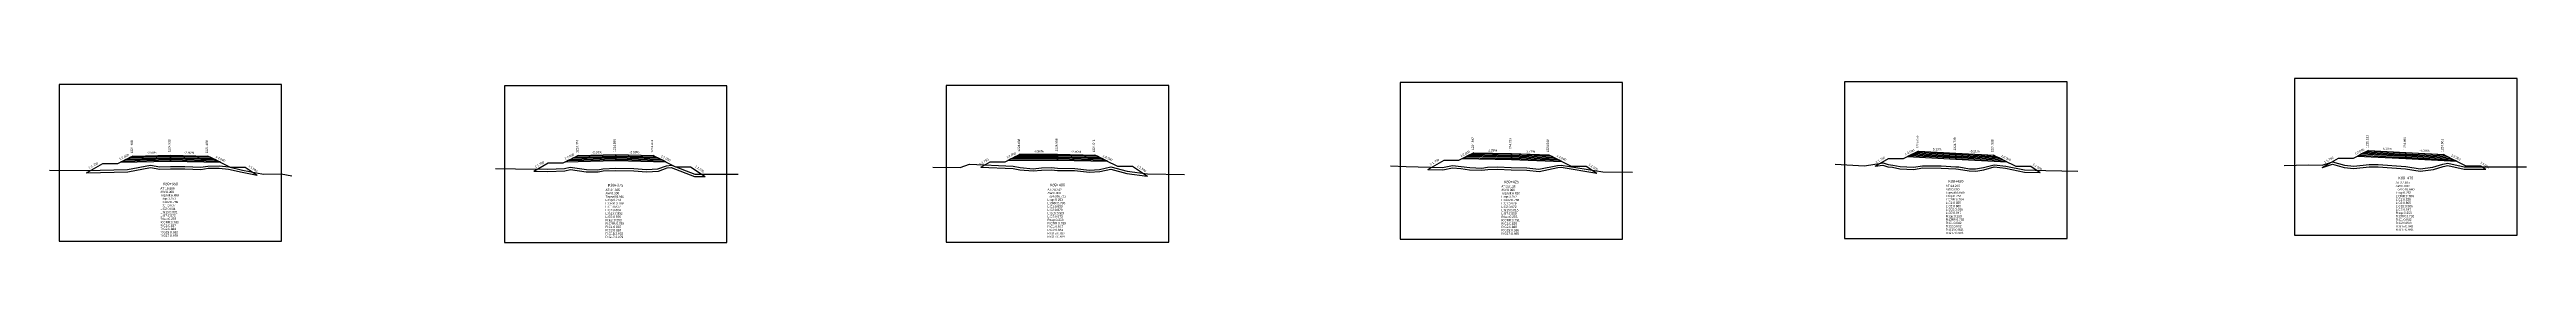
# Model space of a CAD drawing. Extents: x -7 to 78429, y 1189 to 1262.
# Drawn here: x 9143.3 to 9474.1, y 1212.8 to 1234.8 of the extents above; entities that cross this region are included whole.
import ezdxf
from ezdxf.enums import TextEntityAlignment as Align

# ---------------------------------------------------------------- set-up
doc = ezdxf.new("R2010")
doc.units = 0

msp = doc.modelspace()

# ---------------------------------------------------------------- linework, layer by layer
at = {"layer": 'A4_BORDER', "color": 7}
for points in [[(9144.617, 1212.997), (9174.317, 1212.997), (9174.317, 1233.997), (9144.617, 1233.997), (9144.617, 1212.997)], [(9204.075, 1212.822), (9233.775, 1212.822), (9233.775, 1233.822), (9204.075, 1233.822), (9204.075, 1212.822)], [(9263.07, 1212.854), (9292.77, 1212.854), (9292.77, 1233.854), (9263.07, 1233.854), (9263.07, 1212.854)], [(9323.677, 1213.266), (9353.377, 1213.266), (9353.377, 1234.266), (9323.677, 1234.266), (9323.677, 1213.266)], [(9383.023, 1213.35), (9412.723, 1213.35), (9412.723, 1234.35), (9383.023, 1234.35), (9383.023, 1213.35)], [(9443.104, 1213.793), (9472.804, 1213.793), (9472.804, 1234.793), (9443.104, 1234.793), (9443.104, 1213.793)]]:
    msp.add_lwpolyline(points, dxfattribs=at)
at = {"layer": 'CLEAR_GROUND', "color": 8}
for points in [[(9148.282, 1222.159), (9148.288, 1222.159), (9153.767, 1222.297), (9156.828, 1222.873), (9158.055, 1222.639), (9159.467, 1222.698), (9161.406, 1222.708), (9163.548, 1222.622), (9164.511, 1222.769), (9165.995, 1222.784), (9167.217, 1222.66), (9169.036, 1222.227), (9171.058, 1221.847)], [(9207.982, 1222.364), (9209.87, 1222.332), (9212.125, 1222.437), (9212.879, 1222.62), (9214.984, 1222.3), (9216.57, 1222.27), (9217.24, 1222.414), (9218.933, 1222.461), (9221.352, 1222.435), (9223.031, 1222.291), (9224.623, 1222.383), (9225.798, 1222.814), (9226.323, 1222.892), (9229.458, 1221.677), (9230.877, 1221.672)], [(9267.682, 1222.93), (9271.986, 1222.742), (9272.879, 1222.569), (9274.661, 1222.409), (9275.803, 1222.506), (9277.121, 1222.549), (9277.913, 1222.484), (9280.198, 1222.456), (9282.199, 1222.23), (9283.582, 1222.324), (9285.029, 1222.668), (9287.178, 1222.085), (9289.905, 1221.704), (9289.926, 1221.704)], [(9327.382, 1222.621), (9329.362, 1222.556), (9330.678, 1222.814), (9331.793, 1222.728), (9332.937, 1222.561), (9334.596, 1222.493), (9335.363, 1222.616), (9336.674, 1222.655), (9338.488, 1222.577), (9340.584, 1222.527), (9342.222, 1222.323), (9344.71, 1222.86), (9345.162, 1222.899), (9349.925, 1222.116)], [(9387.082, 1223.032), (9388.128, 1223.194), (9388.767, 1222.969), (9389.406, 1222.904), (9390.405, 1222.691), (9392.253, 1222.617), (9393.431, 1222.807), (9395.9, 1222.792), (9397.864, 1222.676), (9398.23, 1222.651), (9399.666, 1222.404), (9400.538, 1222.396), (9401.607, 1222.577), (9403, 1222.944), (9404.5, 1222.764), (9407.025, 1222.243), (9409.131, 1222.2)], [(9446.782, 1222.89), (9446.817, 1222.889), (9448.179, 1223.334), (9449.726, 1222.869), (9451.032, 1222.74), (9453.078, 1222.95), (9454.262, 1222.961), (9457.921, 1222.708), (9459.876, 1222.391), (9461.643, 1222.603), (9462.959, 1223.025), (9463.56, 1223.149), (9465.723, 1222.645), (9468.641, 1222.643)]]:
    msp.add_lwpolyline(points, dxfattribs=at)
at = {"layer": 'DESIGN_ROAD_TRIMMED', "color": 1}
for points in [[(9148.282, 1222.159), (9150.467, 1223.408), (9152.467, 1223.408), (9154.467, 1224.408), (9154.467, 1224.408), (9154.362, 1224.355), (9154.362, 1224.355), (9154.046, 1224.197), (9154.046, 1224.197), (9153.73, 1224.04), (9153.73, 1224.04), (9153.415, 1223.882), (9153.415, 1223.882), (9153.099, 1223.724), (9153.099, 1223.724), (9152.783, 1223.566), (9159.467, 1223.733), (9159.467, 1223.883), (9159.467, 1223.883), (9159.467, 1224.033), (9159.467, 1224.033), (9159.467, 1224.183), (9159.467, 1224.183), (9159.467, 1224.333), (9159.467, 1224.333), (9159.467, 1224.483), (9159.467, 1224.483), (9159.467, 1224.533), (9159.467, 1224.533), (9159.467, 1224.533), (9159.467, 1224.533), (9159.467, 1224.533), (9159.467, 1224.483), (9159.467, 1224.483), (9159.467, 1224.333), (9159.467, 1224.333), (9159.467, 1224.183), (9159.467, 1224.183), (9159.467, 1224.033), (9159.467, 1224.033), (9159.467, 1223.883), (9159.467, 1223.883), (9159.467, 1223.733), (9166.151, 1223.566), (9165.836, 1223.724), (9165.836, 1223.724), (9165.52, 1223.882), (9165.52, 1223.882), (9165.204, 1224.04), (9165.204, 1224.04), (9164.888, 1224.197), (9164.888, 1224.197), (9164.573, 1224.355), (9164.573, 1224.355), (9164.467, 1224.408), (9164.467, 1224.408), (9167.467, 1222.908), (9169.467, 1222.908), (9171.058, 1221.847)], [(9207.982, 1222.364), (9209.925, 1223.474), (9211.925, 1223.474), (9213.925, 1224.474), (9213.925, 1224.474), (9213.819, 1224.421), (9213.819, 1224.421), (9213.503, 1224.263), (9213.503, 1224.263), (9213.188, 1224.106), (9213.188, 1224.106), (9212.872, 1223.948), (9212.872, 1223.948), (9212.556, 1223.79), (9212.556, 1223.79), (9212.24, 1223.632), (9218.925, 1223.799), (9218.925, 1223.949), (9218.925, 1223.949), (9218.925, 1224.099), (9218.925, 1224.099), (9218.925, 1224.249), (9218.925, 1224.249), (9218.925, 1224.399), (9218.925, 1224.399), (9218.925, 1224.549), (9218.925, 1224.549), (9218.925, 1224.599), (9218.925, 1224.599), (9218.925, 1224.599), (9218.925, 1224.599), (9218.925, 1224.599), (9218.925, 1224.549), (9218.925, 1224.549), (9218.925, 1224.399), (9218.925, 1224.399), (9218.925, 1224.249), (9218.925, 1224.249), (9218.925, 1224.099), (9218.925, 1224.099), (9218.925, 1223.949), (9218.925, 1223.949), (9218.925, 1223.799), (9225.609, 1223.632), (9225.293, 1223.79), (9225.293, 1223.79), (9224.977, 1223.948), (9224.977, 1223.948), (9224.661, 1224.106), (9224.661, 1224.106), (9224.346, 1224.263), (9224.346, 1224.263), (9224.03, 1224.421), (9224.03, 1224.421), (9223.925, 1224.474), (9223.925, 1224.474), (9226.925, 1222.974), (9228.925, 1222.974), (9230.877, 1221.672)], [(9267.682, 1222.93), (9268.92, 1223.638), (9270.92, 1223.638), (9272.92, 1224.638), (9272.92, 1224.638), (9272.819, 1224.588), (9272.819, 1224.588), (9272.516, 1224.436), (9272.516, 1224.436), (9272.212, 1224.284), (9272.212, 1224.284), (9271.909, 1224.132), (9271.909, 1224.132), (9271.606, 1223.981), (9271.606, 1223.981), (9271.302, 1223.829), (9277.92, 1223.866), (9277.92, 1224.016), (9277.92, 1224.016), (9277.92, 1224.166), (9277.92, 1224.166), (9277.92, 1224.316), (9277.92, 1224.316), (9277.92, 1224.466), (9277.92, 1224.466), (9277.92, 1224.616), (9277.92, 1224.616), (9277.92, 1224.666), (9277.92, 1224.666), (9277.92, 1224.666), (9277.92, 1224.666), (9277.92, 1224.666), (9277.92, 1224.616), (9277.92, 1224.616), (9277.92, 1224.466), (9277.92, 1224.466), (9277.92, 1224.316), (9277.92, 1224.316), (9277.92, 1224.166), (9277.92, 1224.166), (9277.92, 1224.016), (9277.92, 1224.016), (9277.92, 1223.866), (9284.605, 1223.699), (9284.289, 1223.857), (9284.289, 1223.857), (9283.973, 1224.015), (9283.973, 1224.015), (9283.657, 1224.173), (9283.657, 1224.173), (9283.341, 1224.33), (9283.341, 1224.33), (9283.026, 1224.488), (9283.026, 1224.488), (9282.92, 1224.541), (9282.92, 1224.541), (9285.92, 1223.041), (9287.92, 1223.041), (9289.926, 1221.704)], [(9327.382, 1222.621), (9329.527, 1223.847), (9331.527, 1223.847), (9333.527, 1224.847), (9333.527, 1224.847), (9333.431, 1224.8), (9333.431, 1224.8), (9333.145, 1224.656), (9333.145, 1224.656), (9332.858, 1224.513), (9332.858, 1224.513), (9332.571, 1224.369), (9332.571, 1224.369), (9332.284, 1224.226), (9332.284, 1224.226), (9331.997, 1224.082), (9338.527, 1223.933), (9338.527, 1224.083), (9338.527, 1224.083), (9338.527, 1224.233), (9338.527, 1224.233), (9338.527, 1224.383), (9338.527, 1224.383), (9338.527, 1224.533), (9338.527, 1224.533), (9338.527, 1224.683), (9338.527, 1224.683), (9338.527, 1224.733), (9338.527, 1224.733), (9338.527, 1224.733), (9338.527, 1224.733), (9338.527, 1224.733), (9338.527, 1224.683), (9338.527, 1224.683), (9338.527, 1224.533), (9338.527, 1224.533), (9338.527, 1224.383), (9338.527, 1224.383), (9338.527, 1224.233), (9338.527, 1224.233), (9338.527, 1224.083), (9338.527, 1224.083), (9338.527, 1223.933), (9345.255, 1223.683), (9344.931, 1223.845), (9344.931, 1223.845), (9344.607, 1224.007), (9344.607, 1224.007), (9344.283, 1224.17), (9344.283, 1224.17), (9343.959, 1224.332), (9343.959, 1224.332), (9343.635, 1224.494), (9343.635, 1224.494), (9343.527, 1224.548), (9343.527, 1224.548), (9346.527, 1223.048), (9348.527, 1223.048), (9349.925, 1222.116)], [(9387.082, 1223.032), (9388.873, 1224.056), (9390.873, 1224.056), (9392.873, 1225.056), (9392.873, 1225.056), (9392.783, 1225.01), (9392.783, 1225.01), (9392.511, 1224.874), (9392.511, 1224.874), (9392.239, 1224.738), (9392.239, 1224.738), (9391.967, 1224.602), (9391.967, 1224.602), (9391.694, 1224.466), (9391.694, 1224.466), (9391.422, 1224.33), (9397.873, 1223.999), (9397.873, 1224.149), (9397.873, 1224.149), (9397.873, 1224.299), (9397.873, 1224.299), (9397.873, 1224.449), (9397.873, 1224.449), (9397.873, 1224.599), (9397.873, 1224.599), (9397.873, 1224.749), (9397.873, 1224.749), (9397.873, 1224.799), (9397.873, 1224.799), (9397.873, 1224.799), (9397.873, 1224.799), (9397.873, 1224.799), (9397.873, 1224.749), (9397.873, 1224.749), (9397.873, 1224.599), (9397.873, 1224.599), (9397.873, 1224.449), (9397.873, 1224.449), (9397.873, 1224.299), (9397.873, 1224.299), (9397.873, 1224.149), (9397.873, 1224.149), (9397.873, 1223.999), (9404.66, 1223.645), (9404.325, 1223.813), (9404.325, 1223.813), (9403.99, 1223.98), (9403.99, 1223.98), (9403.655, 1224.148), (9403.655, 1224.148), (9403.32, 1224.315), (9403.32, 1224.315), (9402.985, 1224.483), (9402.985, 1224.483), (9402.873, 1224.538), (9402.873, 1224.538), (9405.873, 1223.038), (9407.873, 1223.038), (9409.131, 1222.2)], [(9446.782, 1222.89), (9448.954, 1224.131), (9450.954, 1224.131), (9452.954, 1225.131), (9452.954, 1225.131), (9452.863, 1225.086), (9452.863, 1225.086), (9452.592, 1224.95), (9452.592, 1224.95), (9452.321, 1224.815), (9452.321, 1224.815), (9452.049, 1224.679), (9452.049, 1224.679), (9451.778, 1224.543), (9451.778, 1224.543), (9451.507, 1224.408), (9457.954, 1224.066), (9457.954, 1224.216), (9457.954, 1224.216), (9457.954, 1224.366), (9457.954, 1224.366), (9457.954, 1224.516), (9457.954, 1224.516), (9457.954, 1224.666), (9457.954, 1224.666), (9457.954, 1224.816), (9457.954, 1224.816), (9457.954, 1224.866), (9457.954, 1224.866), (9457.954, 1224.866), (9457.954, 1224.866), (9457.954, 1224.866), (9457.954, 1224.816), (9457.954, 1224.816), (9457.954, 1224.666), (9457.954, 1224.666), (9457.954, 1224.516), (9457.954, 1224.516), (9457.954, 1224.366), (9457.954, 1224.366), (9457.954, 1224.216), (9457.954, 1224.216), (9457.954, 1224.066), (9464.743, 1223.706), (9464.408, 1223.874), (9464.408, 1223.874), (9464.072, 1224.042), (9464.072, 1224.042), (9463.737, 1224.21), (9463.737, 1224.21), (9463.401, 1224.377), (9463.401, 1224.377), (9463.065, 1224.545), (9463.065, 1224.545), (9462.954, 1224.601), (9462.954, 1224.601), (9465.954, 1223.101), (9467.954, 1223.101), (9468.641, 1222.643)]]:
    msp.add_lwpolyline(points, dxfattribs=at)
at = {"layer": 'FINISHED_ROAD', "color": 2}
for points in [[(9150.467, 1223.408), (9152.467, 1223.408), (9154.467, 1224.408), (9154.467, 1224.408), (9159.467, 1224.533), (9164.467, 1224.408), (9164.467, 1224.408), (9167.467, 1222.908), (9169.467, 1222.908)], [(9209.925, 1223.474), (9211.925, 1223.474), (9213.925, 1224.474), (9213.925, 1224.474), (9218.925, 1224.599), (9223.925, 1224.474), (9223.925, 1224.474), (9226.925, 1222.974), (9228.925, 1222.974)], [(9268.92, 1223.638), (9270.92, 1223.638), (9272.92, 1224.638), (9272.92, 1224.638), (9277.92, 1224.666), (9282.92, 1224.541), (9282.92, 1224.541), (9285.92, 1223.041), (9287.92, 1223.041)], [(9329.527, 1223.847), (9331.527, 1223.847), (9333.527, 1224.847), (9333.527, 1224.847), (9338.527, 1224.733), (9343.527, 1224.548), (9343.527, 1224.548), (9346.527, 1223.048), (9348.527, 1223.048)], [(9388.873, 1224.056), (9390.873, 1224.056), (9392.873, 1225.056), (9392.873, 1225.056), (9397.873, 1224.799), (9402.873, 1224.538), (9402.873, 1224.538), (9405.873, 1223.038), (9407.873, 1223.038)], [(9448.954, 1224.131), (9450.954, 1224.131), (9452.954, 1225.131), (9452.954, 1225.131), (9457.954, 1224.866), (9462.954, 1224.601), (9462.954, 1224.601), (9465.954, 1223.101), (9467.954, 1223.101)]]:
    msp.add_lwpolyline(points, dxfattribs=at)
at = {"layer": 'LAYER_0', "color": 4}
for points in [[(9154.467, 1224.408), (9154.362, 1224.355), (9159.467, 1224.483), (9159.467, 1224.533)], [(9213.925, 1224.474), (9213.819, 1224.421), (9218.925, 1224.549), (9218.925, 1224.599)], [(9272.92, 1224.638), (9272.819, 1224.588), (9277.92, 1224.616), (9277.92, 1224.666)], [(9333.527, 1224.847), (9333.431, 1224.8), (9338.527, 1224.683), (9338.527, 1224.733)], [(9392.873, 1225.056), (9392.783, 1225.01), (9397.873, 1224.749), (9397.873, 1224.799)], [(9452.954, 1225.131), (9452.863, 1225.086), (9457.954, 1224.816), (9457.954, 1224.866)]]:
    msp.add_lwpolyline(points, dxfattribs=at)
at = {"layer": 'LAYER_1', "color": 4}
for points in [[(9154.362, 1224.355), (9154.046, 1224.197), (9159.467, 1224.333), (9159.467, 1224.483)], [(9213.819, 1224.421), (9213.503, 1224.263), (9218.925, 1224.399), (9218.925, 1224.549)], [(9272.819, 1224.588), (9272.516, 1224.436), (9277.92, 1224.466), (9277.92, 1224.616)], [(9333.431, 1224.8), (9333.145, 1224.656), (9338.527, 1224.533), (9338.527, 1224.683)], [(9392.783, 1225.01), (9392.511, 1224.874), (9397.873, 1224.599), (9397.873, 1224.749)], [(9452.863, 1225.086), (9452.592, 1224.95), (9457.954, 1224.666), (9457.954, 1224.816)]]:
    msp.add_lwpolyline(points, dxfattribs=at)
at = {"layer": 'LAYER_10', "color": 6}
for points in [[(9165.52, 1223.882), (9165.836, 1223.724), (9159.467, 1223.883), (9159.467, 1224.033)], [(9224.977, 1223.948), (9225.293, 1223.79), (9218.925, 1223.949), (9218.925, 1224.099)], [(9283.973, 1224.015), (9284.289, 1223.857), (9277.92, 1224.016), (9277.92, 1224.166)], [(9344.607, 1224.007), (9344.931, 1223.845), (9338.527, 1224.083), (9338.527, 1224.233)], [(9403.99, 1223.98), (9404.325, 1223.813), (9397.873, 1224.149), (9397.873, 1224.299)], [(9464.072, 1224.042), (9464.408, 1223.874), (9457.954, 1224.216), (9457.954, 1224.366)]]:
    msp.add_lwpolyline(points, dxfattribs=at)
at = {"layer": 'LAYER_11', "color": 6}
for points in [[(9165.836, 1223.724), (9166.151, 1223.566), (9159.467, 1223.733), (9159.467, 1223.883)], [(9225.293, 1223.79), (9225.609, 1223.632), (9218.925, 1223.799), (9218.925, 1223.949)], [(9284.289, 1223.857), (9284.605, 1223.699), (9277.92, 1223.866), (9277.92, 1224.016)], [(9344.931, 1223.845), (9345.255, 1223.683), (9338.527, 1223.933), (9338.527, 1224.083)], [(9404.325, 1223.813), (9404.66, 1223.645), (9397.873, 1223.999), (9397.873, 1224.149)], [(9464.408, 1223.874), (9464.743, 1223.706), (9457.954, 1224.066), (9457.954, 1224.216)]]:
    msp.add_lwpolyline(points, dxfattribs=at)
at = {"layer": 'LAYER_2', "color": 4}
for points in [[(9154.046, 1224.197), (9153.73, 1224.04), (9159.467, 1224.183), (9159.467, 1224.333)], [(9213.503, 1224.263), (9213.188, 1224.106), (9218.925, 1224.249), (9218.925, 1224.399)], [(9272.516, 1224.436), (9272.212, 1224.284), (9277.92, 1224.316), (9277.92, 1224.466)], [(9333.145, 1224.656), (9332.858, 1224.513), (9338.527, 1224.383), (9338.527, 1224.533)], [(9392.511, 1224.874), (9392.239, 1224.738), (9397.873, 1224.449), (9397.873, 1224.599)], [(9452.592, 1224.95), (9452.321, 1224.815), (9457.954, 1224.516), (9457.954, 1224.666)]]:
    msp.add_lwpolyline(points, dxfattribs=at)
at = {"layer": 'LAYER_3', "color": 4}
for points in [[(9153.73, 1224.04), (9153.415, 1223.882), (9159.467, 1224.033), (9159.467, 1224.183)], [(9213.188, 1224.106), (9212.872, 1223.948), (9218.925, 1224.099), (9218.925, 1224.249)], [(9272.212, 1224.284), (9271.909, 1224.132), (9277.92, 1224.166), (9277.92, 1224.316)], [(9332.858, 1224.513), (9332.571, 1224.369), (9338.527, 1224.233), (9338.527, 1224.383)], [(9392.239, 1224.738), (9391.967, 1224.602), (9397.873, 1224.299), (9397.873, 1224.449)], [(9452.321, 1224.815), (9452.049, 1224.679), (9457.954, 1224.366), (9457.954, 1224.516)]]:
    msp.add_lwpolyline(points, dxfattribs=at)
at = {"layer": 'LAYER_4', "color": 4}
for points in [[(9153.415, 1223.882), (9153.099, 1223.724), (9159.467, 1223.883), (9159.467, 1224.033)], [(9212.872, 1223.948), (9212.556, 1223.79), (9218.925, 1223.949), (9218.925, 1224.099)], [(9271.909, 1224.132), (9271.606, 1223.981), (9277.92, 1224.016), (9277.92, 1224.166)], [(9332.571, 1224.369), (9332.284, 1224.226), (9338.527, 1224.083), (9338.527, 1224.233)], [(9391.967, 1224.602), (9391.694, 1224.466), (9397.873, 1224.149), (9397.873, 1224.299)], [(9452.049, 1224.679), (9451.778, 1224.543), (9457.954, 1224.216), (9457.954, 1224.366)]]:
    msp.add_lwpolyline(points, dxfattribs=at)
at = {"layer": 'LAYER_5', "color": 4}
for points in [[(9153.099, 1223.724), (9152.783, 1223.566), (9159.467, 1223.733), (9159.467, 1223.883)], [(9212.556, 1223.79), (9212.24, 1223.632), (9218.925, 1223.799), (9218.925, 1223.949)], [(9271.606, 1223.981), (9271.302, 1223.829), (9277.92, 1223.866), (9277.92, 1224.016)], [(9332.284, 1224.226), (9331.997, 1224.082), (9338.527, 1223.933), (9338.527, 1224.083)], [(9391.694, 1224.466), (9391.422, 1224.33), (9397.873, 1223.999), (9397.873, 1224.149)], [(9451.778, 1224.543), (9451.507, 1224.408), (9457.954, 1224.066), (9457.954, 1224.216)]]:
    msp.add_lwpolyline(points, dxfattribs=at)
at = {"layer": 'LAYER_6', "color": 6}
for points in [[(9164.467, 1224.408), (9164.573, 1224.355), (9159.467, 1224.483), (9159.467, 1224.533)], [(9223.925, 1224.474), (9224.03, 1224.421), (9218.925, 1224.549), (9218.925, 1224.599)], [(9282.92, 1224.541), (9283.026, 1224.488), (9277.92, 1224.616), (9277.92, 1224.666)], [(9343.527, 1224.548), (9343.635, 1224.494), (9338.527, 1224.683), (9338.527, 1224.733)], [(9402.873, 1224.538), (9402.985, 1224.483), (9397.873, 1224.749), (9397.873, 1224.799)], [(9462.954, 1224.601), (9463.065, 1224.545), (9457.954, 1224.816), (9457.954, 1224.866)]]:
    msp.add_lwpolyline(points, dxfattribs=at)
at = {"layer": 'LAYER_7', "color": 6}
for points in [[(9164.573, 1224.355), (9164.888, 1224.197), (9159.467, 1224.333), (9159.467, 1224.483)], [(9224.03, 1224.421), (9224.346, 1224.263), (9218.925, 1224.399), (9218.925, 1224.549)], [(9283.026, 1224.488), (9283.341, 1224.33), (9277.92, 1224.466), (9277.92, 1224.616)], [(9343.635, 1224.494), (9343.959, 1224.332), (9338.527, 1224.533), (9338.527, 1224.683)], [(9402.985, 1224.483), (9403.32, 1224.315), (9397.873, 1224.599), (9397.873, 1224.749)], [(9463.065, 1224.545), (9463.401, 1224.377), (9457.954, 1224.666), (9457.954, 1224.816)]]:
    msp.add_lwpolyline(points, dxfattribs=at)
at = {"layer": 'LAYER_8', "color": 6}
for points in [[(9164.888, 1224.197), (9165.204, 1224.04), (9159.467, 1224.183), (9159.467, 1224.333)], [(9224.346, 1224.263), (9224.661, 1224.106), (9218.925, 1224.249), (9218.925, 1224.399)], [(9283.341, 1224.33), (9283.657, 1224.173), (9277.92, 1224.316), (9277.92, 1224.466)], [(9343.959, 1224.332), (9344.283, 1224.17), (9338.527, 1224.383), (9338.527, 1224.533)], [(9403.32, 1224.315), (9403.655, 1224.148), (9397.873, 1224.449), (9397.873, 1224.599)], [(9463.401, 1224.377), (9463.737, 1224.21), (9457.954, 1224.516), (9457.954, 1224.666)]]:
    msp.add_lwpolyline(points, dxfattribs=at)
at = {"layer": 'LAYER_9', "color": 6}
for points in [[(9165.204, 1224.04), (9165.52, 1223.882), (9159.467, 1224.033), (9159.467, 1224.183)], [(9224.661, 1224.106), (9224.977, 1223.948), (9218.925, 1224.099), (9218.925, 1224.249)], [(9283.657, 1224.173), (9283.973, 1224.015), (9277.92, 1224.166), (9277.92, 1224.316)], [(9344.283, 1224.17), (9344.607, 1224.007), (9338.527, 1224.233), (9338.527, 1224.383)], [(9403.655, 1224.148), (9403.99, 1223.98), (9397.873, 1224.299), (9397.873, 1224.449)], [(9463.737, 1224.21), (9464.072, 1224.042), (9457.954, 1224.366), (9457.954, 1224.516)]]:
    msp.add_lwpolyline(points, dxfattribs=at)
at = {"layer": 'NATURAL_GROUND', "color": 3}
for points in [[(9143.33, 1222.494), (9148.285, 1222.459), (9153.735, 1222.596), (9156.828, 1223.178), (9158.077, 1222.94), (9159.46, 1222.998), (9161.411, 1223.008), (9163.531, 1222.923), (9164.486, 1223.069), (9166.008, 1223.084), (9167.267, 1222.956), (9169.098, 1222.521), (9171.907, 1221.993), (9174.239, 1222.033), (9175.663, 1221.755)], [(9202.868, 1222.724), (9205.537, 1222.705), (9209.866, 1222.632), (9212.083, 1222.735), (9212.866, 1222.926), (9215.01, 1222.6), (9216.542, 1222.571), (9217.205, 1222.713), (9218.931, 1222.761), (9221.367, 1222.735), (9223.036, 1222.592), (9224.562, 1222.68), (9225.724, 1223.106), (9226.358, 1223.2), (9229.515, 1221.977), (9232.311, 1221.967), (9235.265, 1221.988)], [(9261.264, 1222.925), (9264.939, 1222.86), (9266.182, 1223.296), (9272.021, 1223.041), (9272.921, 1222.866), (9274.661, 1222.71), (9275.785, 1222.806), (9277.128, 1222.849), (9277.927, 1222.784), (9280.216, 1222.756), (9282.205, 1222.531), (9283.536, 1222.622), (9285.034, 1222.978), (9287.238, 1222.379), (9289.928, 1222.004), (9294.895, 1221.931)], [(9322.394, 1223.11), (9324.463, 1223.018), (9329.338, 1222.857), (9330.66, 1223.116), (9331.826, 1223.026), (9332.965, 1222.86), (9334.578, 1222.794), (9335.335, 1222.915), (9336.676, 1222.955), (9338.498, 1222.877), (9340.606, 1222.827), (9342.209, 1222.627), (9344.665, 1223.157), (9345.174, 1223.201), (9350.751, 1222.284), (9354.679, 1222.254)], [(9381.748, 1223.3), (9385.659, 1223.115), (9388.156, 1223.502), (9388.832, 1223.264), (9389.452, 1223.201), (9390.442, 1222.99), (9392.235, 1222.918), (9393.407, 1223.107), (9395.909, 1223.092), (9397.883, 1222.975), (9398.265, 1222.949), (9399.693, 1222.704), (9400.514, 1222.696), (9401.543, 1222.871), (9402.979, 1223.249), (9404.548, 1223.06), (9407.058, 1222.542), (9409.904, 1222.484), (9414.166, 1222.4)], [(9441.725, 1223.15), (9444.936, 1223.212), (9446.772, 1223.19), (9448.176, 1223.648), (9449.785, 1223.165), (9451.032, 1223.042), (9453.062, 1223.25), (9454.271, 1223.261), (9457.956, 1223.006), (9459.883, 1222.694), (9461.579, 1222.897), (9462.883, 1223.316), (9463.564, 1223.456), (9465.758, 1222.945), (9474.062, 1222.939)]]:
    msp.add_lwpolyline(points, dxfattribs=at)
at = {"layer": 'STRUCTURE_LEFT', "color": 4}
for points in [[(9154.467, 1224.408), (9154.362, 1224.355), (9154.362, 1224.355), (9154.046, 1224.197), (9154.046, 1224.197), (9153.73, 1224.04), (9153.73, 1224.04), (9153.415, 1223.882), (9153.415, 1223.882), (9153.099, 1223.724), (9153.099, 1223.724), (9152.783, 1223.566), (9159.467, 1223.733), (9159.467, 1223.883), (9159.467, 1223.883), (9159.467, 1224.033), (9159.467, 1224.033), (9159.467, 1224.183), (9159.467, 1224.183), (9159.467, 1224.333), (9159.467, 1224.333), (9159.467, 1224.483), (9159.467, 1224.483), (9159.467, 1224.533), (9159.467, 1224.533)], [(9213.925, 1224.474), (9213.819, 1224.421), (9213.819, 1224.421), (9213.503, 1224.263), (9213.503, 1224.263), (9213.188, 1224.106), (9213.188, 1224.106), (9212.872, 1223.948), (9212.872, 1223.948), (9212.556, 1223.79), (9212.556, 1223.79), (9212.24, 1223.632), (9218.925, 1223.799), (9218.925, 1223.949), (9218.925, 1223.949), (9218.925, 1224.099), (9218.925, 1224.099), (9218.925, 1224.249), (9218.925, 1224.249), (9218.925, 1224.399), (9218.925, 1224.399), (9218.925, 1224.549), (9218.925, 1224.549), (9218.925, 1224.599), (9218.925, 1224.599)], [(9272.92, 1224.638), (9272.819, 1224.588), (9272.819, 1224.588), (9272.516, 1224.436), (9272.516, 1224.436), (9272.212, 1224.284), (9272.212, 1224.284), (9271.909, 1224.132), (9271.909, 1224.132), (9271.606, 1223.981), (9271.606, 1223.981), (9271.302, 1223.829), (9277.92, 1223.866), (9277.92, 1224.016), (9277.92, 1224.016), (9277.92, 1224.166), (9277.92, 1224.166), (9277.92, 1224.316), (9277.92, 1224.316), (9277.92, 1224.466), (9277.92, 1224.466), (9277.92, 1224.616), (9277.92, 1224.616), (9277.92, 1224.666), (9277.92, 1224.666)], [(9333.527, 1224.847), (9333.431, 1224.8), (9333.431, 1224.8), (9333.145, 1224.656), (9333.145, 1224.656), (9332.858, 1224.513), (9332.858, 1224.513), (9332.571, 1224.369), (9332.571, 1224.369), (9332.284, 1224.226), (9332.284, 1224.226), (9331.997, 1224.082), (9338.527, 1223.933), (9338.527, 1224.083), (9338.527, 1224.083), (9338.527, 1224.233), (9338.527, 1224.233), (9338.527, 1224.383), (9338.527, 1224.383), (9338.527, 1224.533), (9338.527, 1224.533), (9338.527, 1224.683), (9338.527, 1224.683), (9338.527, 1224.733), (9338.527, 1224.733)], [(9392.873, 1225.056), (9392.783, 1225.01), (9392.783, 1225.01), (9392.511, 1224.874), (9392.511, 1224.874), (9392.239, 1224.738), (9392.239, 1224.738), (9391.967, 1224.602), (9391.967, 1224.602), (9391.694, 1224.466), (9391.694, 1224.466), (9391.422, 1224.33), (9397.873, 1223.999), (9397.873, 1224.149), (9397.873, 1224.149), (9397.873, 1224.299), (9397.873, 1224.299), (9397.873, 1224.449), (9397.873, 1224.449), (9397.873, 1224.599), (9397.873, 1224.599), (9397.873, 1224.749), (9397.873, 1224.749), (9397.873, 1224.799), (9397.873, 1224.799)], [(9452.954, 1225.131), (9452.863, 1225.086), (9452.863, 1225.086), (9452.592, 1224.95), (9452.592, 1224.95), (9452.321, 1224.815), (9452.321, 1224.815), (9452.049, 1224.679), (9452.049, 1224.679), (9451.778, 1224.543), (9451.778, 1224.543), (9451.507, 1224.408), (9457.954, 1224.066), (9457.954, 1224.216), (9457.954, 1224.216), (9457.954, 1224.366), (9457.954, 1224.366), (9457.954, 1224.516), (9457.954, 1224.516), (9457.954, 1224.666), (9457.954, 1224.666), (9457.954, 1224.816), (9457.954, 1224.816), (9457.954, 1224.866), (9457.954, 1224.866)]]:
    msp.add_lwpolyline(points, dxfattribs=at)
at = {"layer": 'STRUCTURE_RIGHT', "color": 6}
for points in [[(9159.467, 1224.533), (9159.467, 1224.533), (9159.467, 1224.483), (9159.467, 1224.483), (9159.467, 1224.333), (9159.467, 1224.333), (9159.467, 1224.183), (9159.467, 1224.183), (9159.467, 1224.033), (9159.467, 1224.033), (9159.467, 1223.883), (9159.467, 1223.883), (9159.467, 1223.733), (9166.151, 1223.566), (9165.836, 1223.724), (9165.836, 1223.724), (9165.52, 1223.882), (9165.52, 1223.882), (9165.204, 1224.04), (9165.204, 1224.04), (9164.888, 1224.197), (9164.888, 1224.197), (9164.573, 1224.355), (9164.573, 1224.355), (9164.467, 1224.408)], [(9218.925, 1224.599), (9218.925, 1224.599), (9218.925, 1224.549), (9218.925, 1224.549), (9218.925, 1224.399), (9218.925, 1224.399), (9218.925, 1224.249), (9218.925, 1224.249), (9218.925, 1224.099), (9218.925, 1224.099), (9218.925, 1223.949), (9218.925, 1223.949), (9218.925, 1223.799), (9225.609, 1223.632), (9225.293, 1223.79), (9225.293, 1223.79), (9224.977, 1223.948), (9224.977, 1223.948), (9224.661, 1224.106), (9224.661, 1224.106), (9224.346, 1224.263), (9224.346, 1224.263), (9224.03, 1224.421), (9224.03, 1224.421), (9223.925, 1224.474)], [(9277.92, 1224.666), (9277.92, 1224.666), (9277.92, 1224.616), (9277.92, 1224.616), (9277.92, 1224.466), (9277.92, 1224.466), (9277.92, 1224.316), (9277.92, 1224.316), (9277.92, 1224.166), (9277.92, 1224.166), (9277.92, 1224.016), (9277.92, 1224.016), (9277.92, 1223.866), (9284.605, 1223.699), (9284.289, 1223.857), (9284.289, 1223.857), (9283.973, 1224.015), (9283.973, 1224.015), (9283.657, 1224.173), (9283.657, 1224.173), (9283.341, 1224.33), (9283.341, 1224.33), (9283.026, 1224.488), (9283.026, 1224.488), (9282.92, 1224.541)], [(9338.527, 1224.733), (9338.527, 1224.733), (9338.527, 1224.683), (9338.527, 1224.683), (9338.527, 1224.533), (9338.527, 1224.533), (9338.527, 1224.383), (9338.527, 1224.383), (9338.527, 1224.233), (9338.527, 1224.233), (9338.527, 1224.083), (9338.527, 1224.083), (9338.527, 1223.933), (9345.255, 1223.683), (9344.931, 1223.845), (9344.931, 1223.845), (9344.607, 1224.007), (9344.607, 1224.007), (9344.283, 1224.17), (9344.283, 1224.17), (9343.959, 1224.332), (9343.959, 1224.332), (9343.635, 1224.494), (9343.635, 1224.494), (9343.527, 1224.548)], [(9397.873, 1224.799), (9397.873, 1224.799), (9397.873, 1224.749), (9397.873, 1224.749), (9397.873, 1224.599), (9397.873, 1224.599), (9397.873, 1224.449), (9397.873, 1224.449), (9397.873, 1224.299), (9397.873, 1224.299), (9397.873, 1224.149), (9397.873, 1224.149), (9397.873, 1223.999), (9404.66, 1223.645), (9404.325, 1223.813), (9404.325, 1223.813), (9403.99, 1223.98), (9403.99, 1223.98), (9403.655, 1224.148), (9403.655, 1224.148), (9403.32, 1224.315), (9403.32, 1224.315), (9402.985, 1224.483), (9402.985, 1224.483), (9402.873, 1224.538)], [(9457.954, 1224.866), (9457.954, 1224.866), (9457.954, 1224.816), (9457.954, 1224.816), (9457.954, 1224.666), (9457.954, 1224.666), (9457.954, 1224.516), (9457.954, 1224.516), (9457.954, 1224.366), (9457.954, 1224.366), (9457.954, 1224.216), (9457.954, 1224.216), (9457.954, 1224.066), (9464.743, 1223.706), (9464.408, 1223.874), (9464.408, 1223.874), (9464.072, 1224.042), (9464.072, 1224.042), (9463.737, 1224.21), (9463.737, 1224.21), (9463.401, 1224.377), (9463.401, 1224.377), (9463.065, 1224.545), (9463.065, 1224.545), (9462.954, 1224.601)]]:
    msp.add_lwpolyline(points, dxfattribs=at)

# ---------------------------------------------------------------- texts
at = {"layer": 'INFO_TEXT'}
for s, p in [('AT:24.135', (9337.177, 1220.166)), ('AT:24.235', (9396.523, 1220.25)), ('AT:22.815', (9456.604, 1220.693)), ('AW:0.000', (9456.604, 1220.243)), ('AT:19.809', (9158.117, 1219.897)), ('AW:0.000', (9158.117, 1219.447)), ('Topsoil:6.888', (9158.117, 1218.997)), ('L:top:0.253', (9158.117, 1218.547)), ('L:CRR:0.789', (9158.117, 1218.097)), ('L:C1:0.837', (9158.117, 1217.647)), ('L:C2:0.884', (9158.117, 1217.197)), ('AT:24.325', (9217.575, 1219.722)), ('AW:0.000', (9217.575, 1219.272)), ('Topsoil:6.984', (9217.575, 1218.822)), ('L:top:0.253', (9217.575, 1218.372)), ('L:CRR:0.789', (9217.575, 1217.922)), ('L:C1:0.837', (9217.575, 1217.472)), ('L:C2:0.884', (9217.575, 1217.022)), ('AT:24.242', (9276.57, 1219.754)), ('AW:0.000', (9276.57, 1219.304)), ('Topsoil:6.733', (9276.57, 1218.854)), ('L:top:0.253', (9276.57, 1218.404)), ('L:CRR:0.788', (9276.57, 1217.954)), ('L:C1:0.833', (9276.57, 1217.504)), ('L:C2:0.879', (9276.57, 1217.054)), ('AW:0.000', (9337.177, 1219.716)), ('Topsoil:6.820', (9337.177, 1219.266)), ('L:top:0.252', (9337.177, 1218.816)), ('L:CRR:0.786', (9337.177, 1218.366)), ('L:C1:0.829', (9337.177, 1217.916)), ('L:C2:0.872', (9337.177, 1217.466)), ('L:G15:0.915', (9337.177, 1217.016)), ('AW:0.000', (9396.523, 1219.8)), ('Topsoil:6.689', (9396.523, 1219.35)), ('L:top:0.252', (9396.523, 1218.9)), ('L:CRR:0.784', (9396.523, 1218.45)), ('L:C1:0.825', (9396.523, 1218)), ('L:C2:0.866', (9396.523, 1217.55)), ('L:G15:0.906', (9396.523, 1217.1)), ('Topsoil:6.660', (9456.604, 1219.793)), ('L:top:0.252', (9456.604, 1219.343)), ('L:CRR:0.784', (9456.604, 1218.893)), ('L:C1:0.825', (9456.604, 1218.443)), ('L:C2:0.865', (9456.604, 1217.993)), ('L:G15:0.906', (9456.604, 1217.543)), ('L:G7:0.947', (9456.604, 1217.093)), ('L:G15:0.932', (9158.117, 1216.747)), ('L:G7:0.979', (9158.117, 1216.297)), ('R:top:0.253', (9158.117, 1215.847)), ('R:CRR:0.789', (9158.117, 1215.397)), ('R:C1:0.837', (9158.117, 1214.947)), ('R:C2:0.884', (9158.117, 1214.497)), ('R:G15:0.932', (9158.117, 1214.047)), ('R:G17:0.979', (9158.117, 1213.597)), ('L:G15:0.932', (9217.575, 1216.572)), ('L:G7:0.979', (9217.575, 1216.122)), ('R:top:0.253', (9217.575, 1215.672)), ('R:CRR:0.789', (9217.575, 1215.222)), ('R:C1:0.837', (9217.575, 1214.772)), ('R:C2:0.884', (9217.575, 1214.322)), ('R:G15:0.932', (9217.575, 1213.872)), ('L:G15:0.924', (9276.57, 1216.604)), ('L:G7:0.970', (9276.57, 1216.154)), ('R:top:0.253', (9276.57, 1215.704)), ('R:CRR:0.789', (9276.57, 1215.254)), ('R:C1:0.837', (9276.57, 1214.804)), ('R:C2:0.884', (9276.57, 1214.354)), ('R:G15:0.932', (9276.57, 1213.904)), ('L:G7:0.958', (9337.177, 1216.566)), ('R:top:0.253', (9337.177, 1216.116)), ('R:CRR:0.791', (9337.177, 1215.666)), ('R:C1:0.839', (9337.177, 1215.216)), ('R:C2:0.888', (9337.177, 1214.766)), ('R:G15:0.936', (9337.177, 1214.316)), ('R:G17:0.985', (9337.177, 1213.866)), ('L:G7:0.947', (9396.523, 1216.65)), ('R:top:0.253', (9396.523, 1216.2)), ('R:CRR:0.792', (9396.523, 1215.75)), ('R:C1:0.842', (9396.523, 1215.3)), ('R:C2:0.892', (9396.523, 1214.85)), ('R:G15:0.943', (9396.523, 1214.4)), ('R:G17:0.993', (9396.523, 1213.95)), ('R:top:0.253', (9456.604, 1216.643)), ('R:CRR:0.792', (9456.604, 1216.193)), ('R:C1:0.842', (9456.604, 1215.743)), ('R:C2:0.893', (9456.604, 1215.293)), ('R:G15:0.943', (9456.604, 1214.843)), ('R:G17:0.993', (9456.604, 1214.393)), ('R:G17:0.979', (9217.575, 1213.422)), ('R:G17:0.979', (9276.57, 1213.454))]:
    msp.add_text(s, height=0.3, dxfattribs=at).set_placement(p)
at = {"layer": 'LEFT_TEXT_H'}
for s, p in [('1225.056', (9392.873, 1225.416)), ('1225.131', (9452.954, 1225.491)), ('1224.408', (9154.467, 1224.768)), ('1224.474', (9213.925, 1224.834)), ('1224.638', (9272.92, 1224.998)), ('1224.847', (9333.527, 1225.207))]:
    msp.add_text(s, height=0.3, rotation=90, dxfattribs=at).set_placement(p)
at = {"layer": 'POINT_TEXT_H'}
for s, p in [('1224.533', (9159.467, 1224.893)), ('1224.599', (9218.925, 1224.959)), ('1224.666', (9277.92, 1225.026)), ('1224.733', (9338.527, 1225.093)), ('1224.799', (9397.873, 1225.159)), ('1224.866', (9457.954, 1225.226))]:
    msp.add_text(s, height=0.3, rotation=90, dxfattribs=at).set_placement(p)
at = {"layer": 'RIGHT_TEXT_H'}
for s, p in [('1224.408', (9164.467, 1224.768)), ('1224.474', (9223.925, 1224.834)), ('1224.541', (9282.92, 1224.901)), ('1224.548', (9343.527, 1224.908)), ('1224.538', (9402.873, 1224.898)), ('1224.601', (9462.954, 1224.961))]:
    msp.add_text(s, height=0.3, rotation=90, dxfattribs=at).set_placement(p)
at = {"layer": 'SLOPE_left'}
for s, rotation, p in [('1:2.000', 26.565, (9153.387, 1224.069)), ('1:1.750', 29.745, (9208.864, 1223.075)), ('1:2.000', 26.565, (9212.844, 1224.135)), ('1:1.750', 29.745, (9268.212, 1223.44)), ('1:2.000', 26.565, (9271.84, 1224.299)), ('1:1.750', 29.745, (9328.365, 1223.391)), ('1:2.000', 26.565, (9332.447, 1224.508)), ('1:1.750', 29.745, (9387.888, 1223.7)), ('1:2.000', 26.565, (9391.793, 1224.717)), ('1:1.750', 29.745, (9447.778, 1223.667)), ('1:2.000', 26.565, (9451.873, 1224.792)), ('1:1.750', 29.745, (9149.285, 1222.94))]:
    msp.add_text(s, height=0.3, rotation=rotation, dxfattribs=at).set_placement(p, align=Align.BOTTOM_CENTER)
at = {"layer": 'SLOPE_right'}
for s, rotation, p in [('1:2.000', -26.565, (9166.048, 1223.819)), ('1:2.000', -26.565, (9225.505, 1223.885)), ('1:2.000', -26.565, (9284.501, 1223.952)), ('1:2.000', -26.565, (9345.108, 1223.959)), ('1:2.000', -26.565, (9404.454, 1223.949)), ('1:2.000', -26.565, (9464.534, 1224.012)), ('1:1.500', -33.69, (9170.363, 1222.527)), ('1:1.500', -33.69, (9230.001, 1222.473)), ('1:1.500', -33.69, (9289.023, 1222.522)), ('1:1.500', -33.69, (9349.326, 1222.731)), ('1:1.500', -33.69, (9408.602, 1222.769)), ('1:1.500', -33.69, (9468.397, 1223.022))]:
    msp.add_text(s, height=0.3, rotation=rotation, dxfattribs=at).set_placement(p, align=Align.BOTTOM_CENTER)
at = {"layer": 'SLOPE_TEXT'}
for s, p in [('-2.50%', (9156.967, 1224.71)), ('-2.50%', (9161.967, 1224.71)), ('-2.50%', (9216.425, 1224.776)), ('-2.50%', (9221.425, 1224.776)), ('-0.56%', (9275.42, 1224.892)), ('-2.50%', (9280.42, 1224.843)), ('2.29%', (9336.027, 1225.03)), ('-3.71%', (9341.027, 1224.88)), ('5.13%', (9395.373, 1225.167)), ('-5.21%', (9400.373, 1224.909)), ('5.30%', (9455.454, 1225.238)), ('-5.30%', (9460.454, 1224.974))]:
    msp.add_text(s, height=0.3, dxfattribs=at).set_placement(p, align=Align.CENTER)
at = {"layer": 'STATION_TITLE'}
for s, p in [('K89+350', (9159.467, 1220.497)), ('K89+375', (9218.925, 1220.322)), ('K89+400', (9277.92, 1220.354)), ('K89+425', (9338.527, 1220.766)), ('K89+450', (9397.873, 1220.85)), ('K89+475', (9457.954, 1221.293))]:
    msp.add_text(s, height=0.36, dxfattribs=at).set_placement(p, align=Align.CENTER)

doc.saveas('drawing.dxf')
